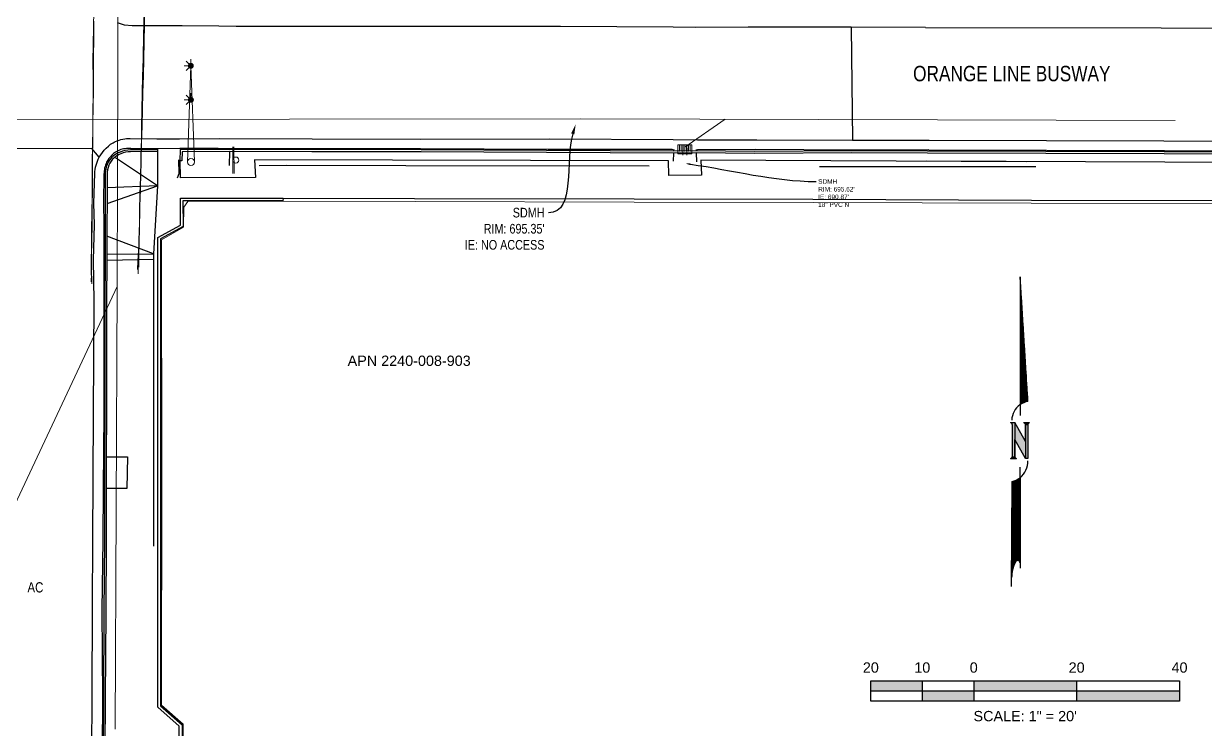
# Model space of a CAD drawing. Extents: x 6426839 to 6430001, y 1887965 to 1888845.
# Drawn here: x 6427277 to 6427506.7, y 1888284.9 to 1888422.1 of the extents above; entities that cross this region are included whole.
import ezdxf
from ezdxf import colors
from ezdxf.entities.mleader import LeaderData, LeaderLine
from ezdxf.enums import TextEntityAlignment as Align
from ezdxf.lldxf.tags import DXFTag
from ezdxf.math import Vec2, Vec3

# ---------------------------------------------------------------- set-up
doc = ezdxf.new("R2010")
doc.units = 21
doc.header["$MEASUREMENT"] = 0
doc.layers.get('0').update_dxf_attribs({"color": 253})
doc.layers.add('C-TINN-DSRF-BNDY-', color=253, linetype='Continuous', lineweight=15, plot=False)
for name, color, linetype, lineweight in [('R-Row-Misc-Txto', 253, 'Continuous', 5), ('V-ANNO-NRTH-', 253, 'Continuous', 25), ('V-ANNO-SCAL-', 253, 'Continuous', 25), ('VF-ELEC-OVHD-LINE-', 253, 'OVERHEADELECTRIC', 15), ('VF-ELEC-OVHD-LINE-3D', 253, 'OVERHEADELECTRIC', 15), ('VF-FENC-LINE-', 253, 'FENCE', 25), ('VF-STRM-GEOP-LINE-QLB-', 253, 'STORMDRAIN', 15), ('VF-TOPO-CONC-EDGE-LINE-', 253, 'Continuous', 25), ('VF-TOPO-CONC-GTFL-LINE-', 253, 'Continuous', 25), ('VF-TOPO-CONC-LIPG-LINE-', 253, 'Continuous', 25), ('VF-TOPO-CONC-SWLK-LINE-', 253, 'Continuous', 25), ('VF-TOPO-CONC-TBCB-LINE-', 253, 'Continuous', 25), ('VF-TOPO-CONC-TFCB-LINE-', 253, 'Continuous', 25), ('VF-TOPO-TEXT-', 253, 'Continuous', 25), ('VN-ELEC-GWIR-', 253, 'Continuous', 13), ('VN-ELEC-TSEL-SYMB-', 253, 'Continuous', 13), ('VN-STRM-BASN-', 253, 'Continuous', 13)]:
    doc.layers.add(name, color=color, linetype=linetype, lineweight=lineweight)
doc.styles.add('G1_1 8_0', font='arial.ttf')
doc.styles.add('NCS1', font='arial.ttf', dxfattribs={"width": 0.8, "height": 0.09375})
doc.styles.add('NCS1-Anno', font='arial.ttf', dxfattribs={"width": 0.8, "height": 0.1})
doc.styles.get("Standard").update_dxf_attribs({"font": 'arial.ttf'})
tags = doc.linetypes.add('FENCE', pattern='A,0.5,-0.03,["X",Standard,S=0.08,R=0,X=0,Y=-0.04],-0.08,0.5', length=1.11).pattern_tags.tags
tags[6] = DXFTag(74, 10)
tags = doc.linetypes.add('OVERHEADELECTRIC', pattern='A,1,-0.03,["OE",Standard,S=0.08,R=0,X=0,Y=-0.04],-0.16,1', length=2.19).pattern_tags.tags
tags[6] = DXFTag(74, 10)
tags = doc.linetypes.add('STORMDRAIN', pattern='A,1,-0.03,["SD",Standard,S=0.08,R=0,X=0,Y=-0.04],-0.16,1', length=2.19).pattern_tags.tags
tags[6] = DXFTag(74, 10)

# ---------------------------------------------------------------- blocks, each defined once
blk = doc.blocks.new('*U232')
for p, q in [((-1.5, 0), (-1.5, 0.2)), ((-1.5, 0.2), (1.5, 0.2)), ((-1, 0.2), (-1, 0)), ((-0.5, 0.2), (-0.5, 0)), ((0.5, 0.2), (0.5, 0)), ((1.5, 0.2), (1.5, 0)), ((-1.5, 0.1), (1.5, 0.1)), ((1.5, 0), (-1.5, 0))]:
    blk.add_line(p, q)
for points in [[(-1.5, 0.2), (-1, 0.2), (-1.5, 0.1), (-1, 0.1)], [(-0.5, 0.2), (0.5, 0.2), (-0.5, 0.1), (0.5, 0.1)], [(-1, 0.1), (-0.5, 0.1), (-1, 0), (-0.5, 0)], [(0.5, 0.1), (1.5, 0.1), (0.5, 0), (1.5, 0)]]:
    blk.add_solid(points)
at = {"style": 'NCS1'}
for s, p in [('20', (-1.5, 0.248)), ('10', (-1, 0.248)), ('0', (-0.5, 0.248)), ('20', (0.5, 0.248)), ('40', (1.5, 0.248))]:
    blk.add_text(s, height=0.1, dxfattribs=at).set_placement(p, align=Align.BOTTOM_CENTER)
blk.add_text('SCALE: 1" = 20\'', height=0.1, dxfattribs=at).set_placement((0, -0.094), align=Align.TOP_CENTER)
blk = doc.blocks.new('*U169')
at = {"color": 0}
for p, q in [((0.002, 1.593), (0.002, 0.35)), ((0.077, 0.382), (0.002, 1.593)), ((0.003, 1.556), (0.003, 0.35)), ((0.004, 1.537), (0.004, 0.351)), ((0.005, 1.519), (0.005, 0.352)), ((0.006, 1.5), (0.006, 0.353)), ((0.008, 1.482), (0.008, 0.354)), ((0.009, 1.463), (0.009, 0.354)), ((0.01, 1.444), (0.01, 0.355)), ((0.011, 1.426), (0.011, 0.356)), ((0.012, 1.407), (0.012, 0.357)), ((0.013, 1.388), (0.013, 0.357)), ((0.015, 1.37), (0.015, 0.358)), ((0.016, 1.351), (0.016, 0.359)), ((0.017, 1.333), (0.017, 0.359)), ((0.018, 1.314), (0.018, 0.36)), ((0.019, 1.295), (0.019, 0.361)), ((0.02, 1.277), (0.02, 0.361)), ((0.022, 1.258), (0.022, 0.362)), ((0.023, 1.239), (0.023, 0.363)), ((0.024, 1.221), (0.024, 0.363)), ((0.025, 1.202), (0.025, 0.364)), ((0.026, 1.183), (0.026, 0.364)), ((0.027, 1.165), (0.027, 0.365)), ((0.028, 1.146), (0.028, 0.366)), ((0.03, 1.128), (0.03, 0.366)), ((0.031, 1.109), (0.031, 0.367)), ((0.032, 1.09), (0.032, 0.367)), ((0.033, 1.072), (0.033, 0.368)), ((0.034, 1.053), (0.034, 0.368)), ((0.035, 1.034), (0.035, 0.369)), ((0.037, 1.016), (0.037, 0.369)), ((0.038, 0.997), (0.038, 0.37)), ((0.039, 0.979), (0.039, 0.37)), ((0.04, 0.96), (0.04, 0.371)), ((0.041, 0.941), (0.041, 0.371)), ((0.042, 0.923), (0.042, 0.372)), ((0.044, 0.904), (0.044, 0.372)), ((0.045, 0.885), (0.045, 0.373)), ((0.046, 0.867), (0.046, 0.373)), ((0.047, 0.848), (0.047, 0.374)), ((0.048, 0.829), (0.048, 0.374)), ((0.049, 0.811), (0.049, 0.375)), ((0.051, 0.792), (0.051, 0.375)), ((0.052, 0.774), (0.052, 0.375)), ((0.053, 0.755), (0.053, 0.376)), ((0.054, 0.736), (0.054, 0.376)), ((0.055, 0.718), (0.055, 0.377)), ((0.056, 0.699), (0.056, 0.377)), ((0.057, 0.68), (0.057, 0.377)), ((0.059, 0.662), (0.059, 0.378)), ((0.06, 0.643), (0.06, 0.378)), ((0.061, 0.625), (0.061, 0.378)), ((0.062, 0.606), (0.062, 0.379)), ((0.063, 0.587), (0.063, 0.379)), ((0.064, 0.569), (0.064, 0.379)), ((0.066, 0.55), (0.066, 0.38)), ((0.067, 0.531), (0.067, 0.38)), ((0.068, 0.513), (0.068, 0.38)), ((0.069, 0.494), (0.069, 0.381)), ((0.07, 0.475), (0.07, 0.381)), ((0.002, 0.35), (0.002, 0.244)), ((0.071, 0.457), (0.071, 0.381)), ((0.073, 0.438), (0.073, 0.381)), ((0.074, 0.42), (0.074, 0.382)), ((0.075, 0.401), (0.075, 0.382)), ((-0.091, 0.176), (-0.05, 0.176)), ((-0.088, 0.175), (-0.088, 0.176)), ((-0.086, 0.175), (-0.086, 0.176)), ((-0.085, 0.175), (-0.085, 0.176)), ((-0.084, 0.174), (-0.084, 0.176)), ((-0.083, 0.173), (-0.083, 0.176)), ((-0.082, 0.173), (-0.082, 0.176)), ((-0.081, 0.172), (-0.081, 0.176)), ((-0.079, 0.171), (-0.079, 0.176)), ((-0.078, 0.17), (-0.078, 0.176)), ((-0.077, 0.169), (-0.077, 0.176)), ((-0.076, 0.167), (-0.076, 0.176)), ((-0.075, 0.164), (-0.075, 0.176)), ((-0.074, 0.158), (-0.074, -0.155)), ((-0.05, 0.176), (-0.05, -0.155)), ((0.054, -0.008), (-0.05, 0.176)), ((0.037, 0.176), (0.095, 0.176)), ((0.043, 0.174), (0.088, 0.174)), ((0.045, 0.173), (0.086, 0.173)), ((0.047, 0.172), (0.084, 0.172)), ((0.048, 0.171), (0.083, 0.171)), ((0.05, 0.17), (0.082, 0.17)), ((0.051, 0.169), (0.081, 0.169)), ((0.051, 0.167), (0.08, 0.167)), ((0.052, 0.166), (0.079, 0.166)), ((0.053, 0.165), (0.079, 0.165)), ((0.053, 0.164), (0.078, 0.164)), ((0.053, 0.163), (0.078, 0.163)), ((0.054, 0.162), (0.078, 0.162)), ((0.054, 0.16), (0.077, 0.16)), ((0.054, 0.159), (0.077, 0.159)), ((0.054, -0.008), (0.054, 0.159)), ((0.054, 0.158), (0.054, -0.172)), ((0.077, 0.158), (0.077, -0.172)), ((0.054, -0.172), (-0.05, 0.011)), ((-0.05, -0.155), (-0.05, 0.011)), ((-0.091, -0.172), (-0.033, -0.172)), ((-0.085, -0.171), (-0.039, -0.171)), ((-0.082, -0.17), (-0.042, -0.17)), ((-0.081, -0.169), (-0.043, -0.169)), ((-0.079, -0.167), (-0.045, -0.167)), ((-0.078, -0.166), (-0.046, -0.166)), ((-0.077, -0.165), (-0.047, -0.165)), ((-0.076, -0.163), (-0.048, -0.163)), ((-0.076, -0.164), (-0.048, -0.164)), ((-0.075, -0.16), (-0.049, -0.16)), ((-0.075, -0.162), (-0.049, -0.162)), ((-0.074, -0.156), (-0.05, -0.156)), ((-0.074, -0.157), (-0.05, -0.157)), ((-0.074, -0.158), (-0.05, -0.158)), ((-0.074, -0.159), (-0.05, -0.159)), ((0.077, -0.172), (0.054, -0.172)), ((0.002, -0.36), (0.002, -0.256)), ((-0.082, -1.418), (-0.075, -0.397)), ((-0.075, -0.397), (-0.075, -1.27)), ((-0.074, -0.397), (-0.074, -1.264)), ((-0.072, -0.396), (-0.072, -1.26)), ((-0.071, -0.396), (-0.071, -1.256)), ((-0.07, -0.396), (-0.07, -1.253)), ((-0.069, -0.396), (-0.069, -1.249)), ((-0.068, -0.395), (-0.068, -1.244)), ((-0.067, -0.395), (-0.067, -1.24)), ((-0.065, -0.395), (-0.065, -1.236)), ((-0.064, -0.394), (-0.064, -1.231)), ((-0.063, -0.394), (-0.063, -1.227)), ((-0.062, -0.394), (-0.062, -1.223)), ((-0.061, -0.393), (-0.061, -1.22)), ((-0.06, -0.393), (-0.06, -1.216)), ((-0.059, -0.392), (-0.059, -1.213)), ((-0.057, -0.392), (-0.057, -1.21)), ((-0.056, -0.392), (-0.056, -1.206)), ((-0.055, -0.391), (-0.055, -1.203)), ((-0.054, -0.391), (-0.054, -1.2)), ((-0.053, -0.39), (-0.053, -1.198)), ((-0.052, -0.39), (-0.052, -1.195)), ((-0.05, -0.389), (-0.05, -1.193)), ((-0.049, -0.389), (-0.049, -1.19)), ((-0.048, -0.389), (-0.048, -1.188)), ((-0.047, -0.388), (-0.047, -1.186)), ((-0.046, -0.388), (-0.046, -1.184)), ((-0.045, -0.387), (-0.045, -1.182)), ((-0.043, -0.387), (-0.043, -1.18)), ((-0.042, -0.386), (-0.042, -1.178)), ((-0.041, -0.386), (-0.041, -1.176)), ((-0.04, -0.385), (-0.04, -1.175)), ((-0.039, -0.385), (-0.039, -1.174)), ((-0.038, -0.384), (-0.038, -1.173)), ((-0.036, -0.384), (-0.036, -1.171)), ((-0.035, -0.383), (-0.035, -1.17)), ((-0.034, -0.382), (-0.034, -1.17)), ((-0.033, -0.382), (-0.033, -1.169)), ((-0.032, -0.381), (-0.032, -1.168)), ((-0.031, -0.381), (-0.031, -1.167)), ((-0.03, -0.38), (-0.03, -1.166)), ((-0.028, -0.38), (-0.028, -1.166)), ((-0.027, -0.379), (-0.027, -1.165)), ((-0.026, -0.378), (-0.026, -1.165)), ((-0.025, -0.378), (-0.025, -1.164)), ((-0.024, -0.377), (-0.024, -1.164)), ((-0.023, -0.376), (-0.023, -1.163)), ((-0.021, -0.376), (-0.021, -1.163)), ((-0.02, -0.375), (-0.02, -1.163)), ((-0.019, -0.374), (-0.019, -1.163)), ((-0.018, -0.374), (-0.018, -1.163)), ((-0.017, -0.373), (-0.017, -1.162)), ((-0.016, -0.372), (-0.016, -1.162)), ((-0.014, -0.371), (-0.014, -1.162)), ((-0.013, -0.371), (-0.013, -1.163)), ((-0.012, -0.37), (-0.012, -1.163)), ((-0.011, -0.369), (-0.011, -1.164)), ((-0.01, -0.368), (-0.01, -1.164)), ((-0.009, -0.368), (-0.009, -1.165)), ((-0.007, -0.367), (-0.007, -1.167)), ((-0.006, -0.366), (-0.006, -1.168)), ((-0.005, -0.365), (-0.005, -1.17)), ((-0.004, -0.364), (-0.004, -1.171)), ((-0.003, -0.363), (-0.003, -1.173)), ((-0.002, -0.363), (-0.002, -1.175)), ((-0.001, -0.362), (-0.001, -1.178)), ((0.001, -0.361), (0.001, -1.181)), ((0.002, -0.36), (0.002, -1.239)), ((-0.076, -0.469), (-0.076, -1.28)), ((0.002, -0.487), (0.002, -0.497)), ((-0.077, -0.652), (-0.077, -1.287)), ((-0.078, -0.836), (-0.078, -1.297)), ((-0.079, -1.019), (-0.079, -1.308))]:
    blk.add_line(p, q, dxfattribs=at)
blk.add_lwpolyline([(0.002, -1.188, 0.059141), (0, -1.18, 0.065436), (-0.003, -1.173, 0.041771), (-0.008, -1.166, 0.090044), (-0.011, -1.163, 0.138293), (-0.016, -1.162, 0.075359), (-0.025, -1.164, 0.083197), (-0.036, -1.171, 0.08096), (-0.044, -1.18, 0.039884), (-0.054, -1.2, 0.028173), (-0.064, -1.23, 0.006564), (-0.073, -1.263, 0.026227), (-0.074, -1.272, 0.007382), (-0.075, -1.276, 0.00096), (-0.078, -1.306, 0.011269), (-0.08, -1.328, 0.007475)], format="xyb", dxfattribs=at)
for centre, radius, start, end in [((0.115, 0.192), 0.194, 125.797, 177.8), ((0.115, 0.192), 0.194, 101.3132, 125.797), ((-0.091, 0.158), 0.0174, 0, 90), ((0.037, 0.158), 0.0174, 3.8226, 90), ((0.095, 0.158), 0.0174, 90, 180), ((-0.091, -0.155), 0.0174, 270, 0), ((-0.033, -0.155), 0.0174, 180, 270), ((-0.121, -0.204), 0.198, 308.2798, 2.924), ((-0.121, -0.204), 0.198, 283.2828, 308.2798)]:
    blk.add_arc(centre, radius, start, end, dxfattribs=at)
for points in [[(-0.074, -0.155), (-0.05, -0.155), (-0.074, 0.176), (-0.05, 0.176)], [(0.054, -0.172), (-0.05, 0.011), (0.054, -0.008), (-0.05, 0.176)], [(0.054, -0.172), (0.077, -0.172), (0.054, 0.158), (0.077, 0.158)]]:
    blk.add_solid(points, dxfattribs=at)
blk = doc.blocks.new('Traffic Signal Electrolier')
at = {"color": 0}
for p, q in [((0, 0.0175), (-0.4677, 0)), ((-0.5, 0), (-0.4677, 0)), ((-0.4905, -0.0228), (-0.4677, 0)), ((0, -0.0175), (-0.4677, 0)), ((-0.4449, -0.0228), (-0.4677, 0)), ((-0.4677, -0.0323), (-0.4677, 0)), ((-0.3347, 0), (-0.3024, 0)), ((-0.3252, -0.0228), (-0.3024, 0)), ((-0.3024, -0.0323), (-0.3024, 0)), ((-0.2796, -0.0228), (-0.3024, 0))]:
    blk.add_line(p, q, dxfattribs=at)
at = {"color": 0, "const_width": 0.0144}
for points in [[(-0.4749, 0, 1), (-0.4605, 0, 1)], [(-0.3096, 0, 1), (-0.2952, 0, 1)]]:
    blk.add_lwpolyline(points, format="xyb", close=True, dxfattribs=at)
at = {"color": 0}
blk.add_circle((0, 0), 0.0175, dxfattribs=at)
blk = doc.blocks.new('Catch Basin')
at = {"color": 0}
for p, q in [((-0.069, 0.029), (-0.069, -0.061)), ((0.069, 0.029), (-0.069, 0.029)), ((-0.069, 0), (0.069, 0)), ((-0.067, -0.061), (-0.067, 0)), ((-0.052, -0.061), (-0.052, 0)), ((-0.051, -0.061), (-0.051, 0)), ((-0.035, -0.061), (-0.035, 0)), ((-0.034, -0.061), (-0.034, 0)), ((-0.018, 0), (-0.018, 0.04)), ((-0.018, -0.061), (-0.018, 0)), ((-0.016, -0.061), (-0.016, 0)), ((-0.001, -0.061), (-0.001, 0)), ((0.001, -0.061), (0.001, 0)), ((0.016, -0.061), (0.016, 0)), ((0.018, 0), (0.018, 0.04)), ((0.018, -0.061), (0.018, 0)), ((0.034, -0.061), (0.034, 0)), ((0.035, -0.061), (0.035, 0)), ((0.051, -0.061), (0.051, 0)), ((0.052, -0.061), (0.052, 0)), ((0.068, -0.061), (0.068, 0)), ((0.069, -0.061), (0.069, 0.029)), ((-0.069, -0.061), (0.069, -0.061))]:
    blk.add_line(p, q, dxfattribs=at)
for p in [(-0.052, 0), (-0.034, 0), (-0.017, 0), (0, 0), (0.017, 0), (0.034, 0), (0.052, 0)]:
    blk.add_point(p)
blk = doc.blocks.new('Sign')
at = {"color": 0}
for p, q in [((0.131, -0.018), (-0.131, -0.018)), ((0.131, -0.03), (-0.131, -0.03))]:
    blk.add_line(p, q, dxfattribs=at)
blk.add_circle((0, 0), 0.03, dxfattribs=at)

msp = doc.modelspace()

# ---------------------------------------------------------------- linework, layer by layer
at = {"layer": 'C-TINN-DSRF-BNDY-'}
msp.add_lwpolyline([(6427308.01, 1888281.47), (6427308.04, 1888285.9), (6427303.81, 1888289.57), (6427303.86, 1888334.15), (6427303.81, 1888380.08), (6427308.12, 1888382.55), (6427308.15, 1888386.38), (6427308.94, 1888387.54), (6427327.41, 1888387.56), (6427353.12, 1888387.5), (6427395.69, 1888387.37), (6427430.47, 1888387.3), (6427472.85, 1888387.16), (6427508.94, 1888387.14)], dxfattribs=at)
at = {"layer": 'VF-ELEC-OVHD-LINE-', "ltscale": 0.6}
for points, elevation in [([(6427295.2, 1888370.48), (6427295.68, 1888524.73)], 695.62), ([(6427295.23, 1888370.97), (6427294.84, 1888284.9)], 695.72)]:
    msp.add_lwpolyline(points, dxfattribs=dict(at, elevation=elevation))
at = {"layer": 'VF-ELEC-OVHD-LINE-3D'}
for points in [[(6427290.66, 1888424.61, 747.25), (6427290.64, 1888421.33, 747.29), (6427290.57, 1888418.05, 747.41), (6427290.51, 1888414.77, 747.3), (6427290.56, 1888411.51, 747.64), (6427290.55, 1888408.23, 747.79), (6427290.48, 1888404.96, 748), (6427290.45, 1888401.68, 748.2), (6427290.43, 1888398.41, 748.38), (6427290.34, 1888395.14, 748.6), (6427290.34, 1888391.87, 748.86), (6427290.33, 1888388.6, 749.12), (6427290.27, 1888385.32, 749.36), (6427290.23, 1888382.05, 749.62), (6427290.21, 1888378.79, 749.92), (6427290.18, 1888375.51, 750.13), (6427290.27, 1888372.23, 750.18), (6427290.29, 1888371.49, 750.19)], [(6427300.48, 1888424.99, 745.35), (6427300.42, 1888421.71, 745.43), (6427300.32, 1888418.43, 745.63), (6427300.24, 1888415.16, 745.8), (6427300.15, 1888411.88, 745.99), (6427300.07, 1888408.61, 746.16), (6427300.02, 1888405.33, 746.3), (6427299.97, 1888402.06, 746.52), (6427299.91, 1888398.79, 746.77), (6427299.84, 1888395.52, 747.01), (6427299.74, 1888392.25, 747.27), (6427299.62, 1888388.98, 747.56), (6427299.57, 1888385.71, 747.83), (6427299.55, 1888382.45, 748.13), (6427299.43, 1888379.18, 748.44), (6427299.26, 1888375.93, 748.85), (6427299.17, 1888374.3, 749.05)], [(6427299.29, 1888373.46, 760.95), (6427299.37, 1888376, 760.68), (6427299.47, 1888379.26, 760.33), (6427299.55, 1888382.53, 760.05), (6427299.63, 1888385.79, 759.76), (6427299.71, 1888389.06, 759.48), (6427299.79, 1888392.33, 759.24), (6427299.87, 1888395.6, 758.99), (6427299.96, 1888398.87, 758.76), (6427300.05, 1888402.15, 758.57), (6427300.12, 1888405.42, 758.37), (6427300.2, 1888408.7, 758.19), (6427300.32, 1888411.96, 757.89), (6427300.38, 1888415.24, 757.89), (6427300.47, 1888418.52, 757.75), (6427300.55, 1888421.8, 757.63), (6427300.6, 1888425.08, 757.57)], [(6427290.17, 1888371.9, 762.59), (6427290.2, 1888373.47, 762.45), (6427290.25, 1888376.74, 762.15), (6427290.29, 1888380, 761.84), (6427290.32, 1888383.27, 761.53), (6427290.36, 1888386.54, 761.26), (6427290.39, 1888389.81, 760.98), (6427290.41, 1888393.08, 760.73), (6427290.44, 1888396.35, 760.49), (6427290.47, 1888399.62, 760.3), (6427290.5, 1888402.9, 760.07), (6427290.52, 1888406.17, 759.88), (6427290.52, 1888409.45, 759.73), (6427290.54, 1888412.73, 759.56), (6427290.57, 1888416.01, 759.44), (6427290.62, 1888419.28, 759.35), (6427290.67, 1888422.56, 759.24)], [(6427290.18, 1888373.17, 756.46), (6427290.18, 1888373.23, 756.46), (6427290.19, 1888376.5, 756.2), (6427290.28, 1888379.77, 755.91), (6427290.35, 1888383.03, 755.61), (6427290.37, 1888386.3, 755.33), (6427290.37, 1888389.57, 755.04), (6427290.38, 1888392.84, 754.78), (6427290.42, 1888396.11, 754.5), (6427290.51, 1888399.38, 754.26), (6427290.5, 1888402.66, 754.09), (6427290.56, 1888405.93, 753.89), (6427290.58, 1888409.21, 753.73), (6427290.62, 1888412.48, 753.53), (6427290.64, 1888415.76, 753.39), (6427290.67, 1888419.04, 753.28), (6427290.69, 1888422.32, 753.15)], [(6427300.42, 1888422.59, 751.52), (6427300.36, 1888419.32, 751.73), (6427300.26, 1888416.04, 751.88), (6427300.2, 1888412.76, 751.98), (6427300.14, 1888409.48, 752.13), (6427300.07, 1888406.21, 752.34), (6427299.99, 1888402.94, 752.52), (6427299.92, 1888399.66, 752.72), (6427299.84, 1888396.39, 752.94), (6427299.8, 1888393.12, 753.18), (6427299.72, 1888389.85, 753.44), (6427299.62, 1888386.58, 753.73), (6427299.55, 1888383.31, 753.99), (6427299.44, 1888380.05, 754.28), (6427299.41, 1888376.78, 754.6), (6427299.39, 1888374.73, 754.8)]]:
    msp.add_polyline3d(points, dxfattribs=at)
at = {"layer": 'VF-FENC-LINE-'}
for points in [[(6427471.9, 1888395.19), (6427408.64, 1888395.55), (6427408.75, 1888392.61), (6427402.42, 1888392.57), (6427402.34, 1888395.44), (6427321.92, 1888395.63), (6427322.11, 1888392.19), (6427307.43, 1888392.1)], [(6427452.54, 1888395.44), (6427498.83, 1888395.23), (6427546.19, 1888395.18), (6427593.21, 1888395.14)], [(6427302.25, 1888377.35), (6427302.26, 1888376.27), (6427302.26, 1888360.84), (6427302.26, 1888346.22), (6427302.28, 1888320.52)]]:
    msp.add_lwpolyline(points, dxfattribs=at)
at = {"layer": 'VF-STRM-GEOP-LINE-QLB-', "ltscale": 0.6}
for p, q in [((6427084.01, 1888403.21), (6427385.33, 1888403.56)), ((6427385.33, 1888403.56), (6427500.84, 1888403.27))]:
    msp.add_line(p, q, dxfattribs=at)
msp.add_lwpolyline([(6427405.55, 1888398.06), (6427413.39, 1888403.49)], dxfattribs=at)
at = {"layer": 'VF-TOPO-CONC-EDGE-LINE-'}
for p, q in [((6427452.28, 1888421.35), (6427437.86, 1888421.37)), ((6427437.86, 1888421.37), (6427438.1, 1888399.42)), ((6427317.03, 1888397.23), (6427317, 1888394.51)), ((6427403.32, 1888395.33), (6427403.42, 1888396.91)), ((6427407.75, 1888396.96), (6427407.8, 1888395.22)), ((6427431.68, 1888394.32), (6427473.76, 1888394.3))]:
    msp.add_line(p, q, dxfattribs=at)
for points in [[(6427291.74, 1888396.11), (6427290.32, 1888397.81), (6427259.37, 1888397.76), (6427257.76, 1888396.5)], [(6427302.99, 1888397.78), (6427303.08, 1888397.58), (6427303.08, 1888397.23), (6427303.08, 1888390.58), (6427293.25, 1888390.17)], [(6427303.08, 1888390.58), (6427294.87, 1888396.03)], [(6427307.14, 1888395.62), (6427307.19, 1888392.91), (6427306.89, 1888392.06)], [(6427307.79, 1888395.4), (6427307.39, 1888395.42), (6427307.43, 1888392.1)], [(6427322.81, 1888394.53), (6427328.11, 1888394.55), (6427351.29, 1888394.54), (6427398.58, 1888394.43)], [(6427293.26, 1888387.15), (6427303.08, 1888390.58)], [(6427303.08, 1888390.58), (6427302.25, 1888377.35)], [(6427523.22, 1888265.31), (6427495.28, 1888265.42), (6427448.94, 1888265.5), (6427403.77, 1888265.59), (6427361.01, 1888265.67), (6427317.52, 1888265.73), (6427317.58, 1888270.25), (6427315.53, 1888270.52), (6427313.57, 1888271.17), (6427311.77, 1888272.19), (6427310.15, 1888273.6), (6427308.84, 1888275.3), (6427307.89, 1888277.23), (6427307.35, 1888279.31), (6427307.24, 1888281.45), (6427307.27, 1888285.54), (6427303.1, 1888289.22), (6427303.13, 1888334.12), (6427303.09, 1888380.53), (6427307.51, 1888382.92), (6427307.51, 1888388.19), (6427327.44, 1888388.16), (6427327.38, 1888387.64)], [(6427302.25, 1888377.35), (6427293.21, 1888380.76)], [(6427293.09, 1888337.87), (6427297.21, 1888337.85), (6427297.09, 1888331.73), (6427293.07, 1888331.72)]]:
    msp.add_lwpolyline(points, dxfattribs=at)
at = {"layer": 'VF-TOPO-CONC-GTFL-LINE-'}
for points in [[(6427403.51, 1888397.5), (6427403.07, 1888397.63), (6427379, 1888397.64), (6427354.19, 1888397.78), (6427333.18, 1888397.73), (6427314.87, 1888397.8), (6427307.4, 1888397.83), (6427303.18, 1888397.78), (6427297.85, 1888397.8), (6427297.57, 1888397.82), (6427297.29, 1888397.82), (6427297.01, 1888397.81), (6427296.73, 1888397.78), (6427296.45, 1888397.73), (6427296.18, 1888397.67), (6427295.91, 1888397.59), (6427295.65, 1888397.49), (6427295.26, 1888397.31), (6427294.89, 1888397.09), (6427294.53, 1888396.83), (6427294.2, 1888396.54), (6427293.9, 1888396.22), (6427293.62, 1888395.88), (6427293.38, 1888395.52), (6427293.17, 1888395.14), (6427293.05, 1888394.87), (6427292.94, 1888394.6), (6427292.85, 1888394.32), (6427292.78, 1888394.04), (6427292.72, 1888393.75), (6427292.68, 1888393.45), (6427292.66, 1888393.16), (6427292.65, 1888392.87), (6427292.54, 1888387.16), (6427292.59, 1888383.06), (6427292.59, 1888376.23), (6427292.6, 1888368.2), (6427292.64, 1888346.29), (6427292.46, 1888331.78), (6427292.42, 1888321.72), (6427292.26, 1888308.08), (6427292.36, 1888290.94), (6427292.32, 1888280.79)], [(6427452.94, 1888397.56), (6427438.12, 1888397.51), (6427419.29, 1888397.62), (6427407.99, 1888397.58), (6427407.67, 1888397.46)], [(6427452.94, 1888397.56), (6427498.75, 1888397.4), (6427545.76, 1888397.3), (6427593.21, 1888397.24)]]:
    msp.add_lwpolyline(points, dxfattribs=at)
at = {"layer": 'VF-TOPO-CONC-LIPG-LINE-'}
for points in [[(6427437.86, 1888421.37), (6427417.82, 1888421.37), (6427407.68, 1888421.34), (6427403.28, 1888421.4), (6427381.4, 1888421.55), (6427360.09, 1888421.5), (6427337.91, 1888421.56), (6427318.31, 1888421.54), (6427314.95, 1888421.57), (6427307.86, 1888421.65), (6427303.92, 1888421.65), (6427298.14, 1888421.67), (6427296.66, 1888421.79), (6427295.25, 1888422.23)], [(6427452.28, 1888421.35), (6427498.11, 1888421.25), (6427545.35, 1888421.15), (6427593.23, 1888420.94)], [(6427290.3, 1888280.72), (6427290.38, 1888291.08), (6427290.44, 1888309.04), (6427290.46, 1888321.46), (6427290.61, 1888346.2), (6427290.75, 1888368.18), (6427290.64, 1888376.16), (6427290.81, 1888382.99), (6427290.69, 1888387.19), (6427290.85, 1888392.94), (6427290.88, 1888393.35), (6427290.94, 1888393.76), (6427291.02, 1888394.17), (6427291.12, 1888394.57), (6427291.24, 1888394.97), (6427291.39, 1888395.36), (6427291.55, 1888395.74), (6427291.74, 1888396.11), (6427292.02, 1888396.59), (6427292.34, 1888397.05), (6427292.69, 1888397.49), (6427293.08, 1888397.91), (6427293.5, 1888398.29), (6427293.94, 1888398.64), (6427294.41, 1888398.94), (6427294.65, 1888399.07), (6427294.9, 1888399.19), (6427295.24, 1888399.33), (6427295.59, 1888399.45), (6427295.94, 1888399.55), (6427296.3, 1888399.63), (6427296.67, 1888399.69), (6427297.04, 1888399.73), (6427297.4, 1888399.75), (6427297.77, 1888399.75), (6427302.89, 1888399.72), (6427307.3, 1888399.72), (6427315.06, 1888399.75), (6427333.12, 1888399.72), (6427354.09, 1888399.64), (6427379.23, 1888399.7), (6427403.29, 1888399.54), (6427407.99, 1888399.5), (6427419.51, 1888399.47), (6427438.1, 1888399.42), (6427453.04, 1888399.42)], [(6427453.04, 1888399.42), (6427498.65, 1888399.28), (6427545.85, 1888399.21), (6427593.21, 1888399.05)]]:
    msp.add_lwpolyline(points, dxfattribs=at)
at = {"layer": 'VF-TOPO-CONC-SWLK-LINE-'}
for p, q in [((6427293.21, 1888377.24), (6427302.25, 1888377.35)), ((6427293.21, 1888376.13), (6427302.26, 1888376.27))]:
    msp.add_line(p, q, dxfattribs=at)
at = {"layer": 'VF-TOPO-CONC-TBCB-LINE-'}
for points in [[(6427303.08, 1888397.23), (6427297.8, 1888397.19), (6427297.32, 1888397.15), (6427296.85, 1888397.07), (6427296.38, 1888396.95), (6427295.93, 1888396.79), (6427295.59, 1888396.64), (6427295.25, 1888396.46), (6427294.94, 1888396.26), (6427294.64, 1888396.03), (6427294.48, 1888395.88), (6427294.32, 1888395.72), (6427294.04, 1888395.36), (6427293.8, 1888394.97), (6427293.59, 1888394.56), (6427293.43, 1888394.12), (6427293.32, 1888393.68), (6427293.26, 1888393.23), (6427293.25, 1888393), (6427293.25, 1888392.78), (6427293.26, 1888387.15), (6427293.21, 1888383.12), (6427293.21, 1888377.24), (6427293.21, 1888376.13), (6427293.15, 1888368.03), (6427293.15, 1888346.39), (6427293.09, 1888337.87), (6427293.07, 1888331.72), (6427293.1, 1888321.73), (6427292.99, 1888307.56), (6427292.91, 1888290.99), (6427292.82, 1888280.63)], [(6427593.21, 1888396.55), (6427545.83, 1888396.62), (6427498.71, 1888396.77), (6427452.7, 1888396.88), (6427437.97, 1888396.97), (6427419.12, 1888396.85), (6427407.75, 1888396.96), (6427403.42, 1888396.91), (6427378.62, 1888397.02), (6427354.31, 1888397.14), (6427333.07, 1888397.19), (6427317.03, 1888397.23), (6427307.86, 1888397.19), (6427307.79, 1888395.4)], [(6427327.38, 1888387.64), (6427308, 1888387.67), (6427308.03, 1888382.63), (6427303.65, 1888380.22), (6427303.64, 1888334.1), (6427303.64, 1888289.48), (6427307.84, 1888285.78), (6427307.78, 1888281.49), (6427307.89, 1888279.4), (6427308.42, 1888277.38), (6427309.35, 1888275.51), (6427310.64, 1888273.87), (6427312.23, 1888272.52), (6427314.04, 1888271.53), (6427316.02, 1888270.92), (6427318.08, 1888270.72), (6427318.14, 1888266.34), (6427361.85, 1888266.25), (6427403.75, 1888266.17), (6427449.15, 1888266), (6427495.24, 1888265.95), (6427523.21, 1888265.95)], [(6427327.44, 1888388.16), (6427353.02, 1888388.07), (6427395.71, 1888388), (6427430.42, 1888387.94), (6427472.93, 1888387.8), (6427508.96, 1888387.68), (6427565.31, 1888387.68)]]:
    msp.add_lwpolyline(points, dxfattribs=at)
at = {"layer": 'VF-TOPO-CONC-TFCB-LINE-'}
for points in [[(6427303.08, 1888397.58), (6427297.79, 1888397.54), (6427297.28, 1888397.5), (6427296.77, 1888397.42), (6427296.28, 1888397.29), (6427295.8, 1888397.11), (6427295.43, 1888396.95), (6427295.08, 1888396.76), (6427294.73, 1888396.55), (6427294.41, 1888396.3), (6427294.23, 1888396.13), (6427294.06, 1888395.95), (6427293.75, 1888395.56), (6427293.49, 1888395.14), (6427293.27, 1888394.69), (6427293.1, 1888394.22), (6427292.98, 1888393.74), (6427292.91, 1888393.26), (6427292.9, 1888393.01), (6427292.9, 1888392.78), (6427292.91, 1888387.15), (6427292.86, 1888383.12), (6427292.86, 1888377.24), (6427292.86, 1888376.13), (6427292.8, 1888368.03), (6427292.8, 1888346.39), (6427292.74, 1888337.87), (6427292.72, 1888331.72), (6427292.75, 1888321.73), (6427292.64, 1888307.56), (6427292.56, 1888290.99), (6427292.47, 1888280.61)], [(6427593.21, 1888396.95), (6427545.83, 1888397.02), (6427498.71, 1888397.17), (6427452.7, 1888397.28), (6427437.97, 1888397.37), (6427419.12, 1888397.25), (6427407.75, 1888397.36), (6427403.42, 1888397.31), (6427378.62, 1888397.42), (6427354.31, 1888397.54), (6427333.07, 1888397.59), (6427317.03, 1888397.63), (6427307.48, 1888397.59), (6427307.39, 1888395.42)]]:
    msp.add_lwpolyline(points, dxfattribs=at)
at = {"layer": 'VN-ELEC-GWIR-'}
msp.add_lwpolyline([(6427253.88, 1888282.93), (6427295.23, 1888370.97)], dxfattribs=at)

# ---------------------------------------------------------------- block references
at = {"layer": 'V-ANNO-NRTH-', "xscale": 20, "yscale": 20, "zscale": 20}
msp.add_blockref('*U169', (6427470.64, 1888341), dxfattribs=at)
at = {"layer": 'V-ANNO-SCAL-', "xscale": 19.99995999999797, "yscale": 19.99995999999797, "zscale": 19.99995999999797}
msp.add_blockref('*U232', (6427471.68, 1888290.35), dxfattribs=at)
at = {"layer": 'VN-ELEC-TSEL-SYMB-'}
for name, p, xscale, yscale, zscale, rotation in [('Traffic Signal Electrolier', (6427309.56, 1888395.19), 40, 40, 40, 270.0854334449019), ('Sign', (6427318.27, 1888395.55), 20, 20, 20, 270.2612759018926)]:
    msp.add_blockref(name, p, dxfattribs=dict(at, xscale=xscale, yscale=yscale, zscale=zscale, rotation=rotation))
at = {"layer": 'VN-STRM-BASN-', "xscale": 20, "yscale": 20, "zscale": 20, "rotation": 180.1307179033505}
msp.add_blockref('Catch Basin', (6427405.53, 1888397.33), dxfattribs=at)

# ---------------------------------------------------------------- texts
at = {"layer": 'R-Row-Misc-Txto', "style": 'G1_1 8_0'}
msp.add_text('APN 2240-008-903', height=2, dxfattribs=at).set_placement((6427340, 1888355.55))
at = {"layer": 'VF-TOPO-TEXT-', "attachment_point": 1, "style": 'NCS1-Anno'}
for s, insert, char_height, width in [('ORANGE LINE BUSWAY', (6427449.89, 1888413.88), 3, 66.2621), ('AC', (6427277.77, 1888313.5), 2, 7.5313)]:
    msp.add_mtext(s, dxfattribs=dict(at, insert=insert, char_height=char_height, width=width))

# ---------------------------------------------------------------- leaders
at = {"layer": 'VF-TOPO-TEXT-'}
ml = msp.add_multileader_mtext('Standard', dxfattribs=at)
ml.set_content("SDMH\\PRIM: 695.35'\\PIE: NO ACCESS", color=256, style='NCS1-Anno')
ml.set_leader_properties()
ml.build(insert=Vec2(0, 0))
ml.multileader.update_dxf_attribs({"leader_type": 2, "dogleg_length": 0.1, "arrow_head_size": 2, "scale": 20})
ctx = ml.context
ctx.base_point, ctx.scale, ctx.char_height, ctx.arrow_head_size, ctx.landing_gap_size, ctx.plane_origin = Vec3(6427362.27, 1888385.33, 695.35), 20, 1.875, 2, 0.8, Vec3(6427387.11, 1888404.13, 695.35)
ctx.text_align_type = 2
notes = []
notes.append((ctx, [(1, (1, 1, 0), (6427381.06, 1888385.33, 695.35), (-1, 0), 2, [(0, [(6427384.33, 1888402.56, 695.35)], 0, [])])]))
ctx.mtext.insert, ctx.mtext.alignment, ctx.mtext.flow_direction = Vec3(6427378.26, 1888386.28, 695.35), 3, 5
ml = msp.add_multileader_mtext('Standard', dxfattribs=at)
ml.set_content('SDMH\\PRIM: 695.62\'\\PIE: 690.87\'\\P18" PVC N', color=256, style='NCS1-Anno')
ml.set_leader_properties()
ml.build(insert=Vec2(0, 0))
ml.multileader.update_dxf_attribs({"leader_type": 2, "dogleg_length": 0.1, "arrow_head_size": 1, "scale": 10})
ctx = ml.context
ctx.base_point, ctx.scale, ctx.char_height, ctx.arrow_head_size, ctx.landing_gap_size, ctx.plane_origin = Vec3(6427431.05, 1888391.4, 695.62), 10, 0.9, 1, 0.4, Vec3(6427405.62, 1888394.89, 695.62)
notes.append((ctx, [(0, (1, 1, 0), (6427430.05, 1888391.4, 695.62), (1, 0), 1, [(0, [(6427405.62, 1888394.89, 695.62)], 0, [])])]))
ctx.mtext.insert, ctx.mtext.flow_direction = Vec3(6427431.45, 1888391.85, 695.62), 5
for ctx, leaders in notes:
    for number, flags, end, landing, length, lines in leaders:
        leader = LeaderData()
        leader.index, (leader.has_last_leader_line, leader.has_dogleg_vector, leader.attachment_direction) = number, flags
        leader.last_leader_point, leader.dogleg_vector, leader.dogleg_length = Vec3(end), Vec3(landing), length
        for number, points, colour, breaks in lines:
            line = LeaderLine()
            line.index, line.vertices, line.color, line.breaks = number, Vec3.list(points), colors.encode_raw_color(colour), breaks
            leader.lines.append(line)
        ctx.leaders.append(leader)

doc.saveas('drawing.dxf')
